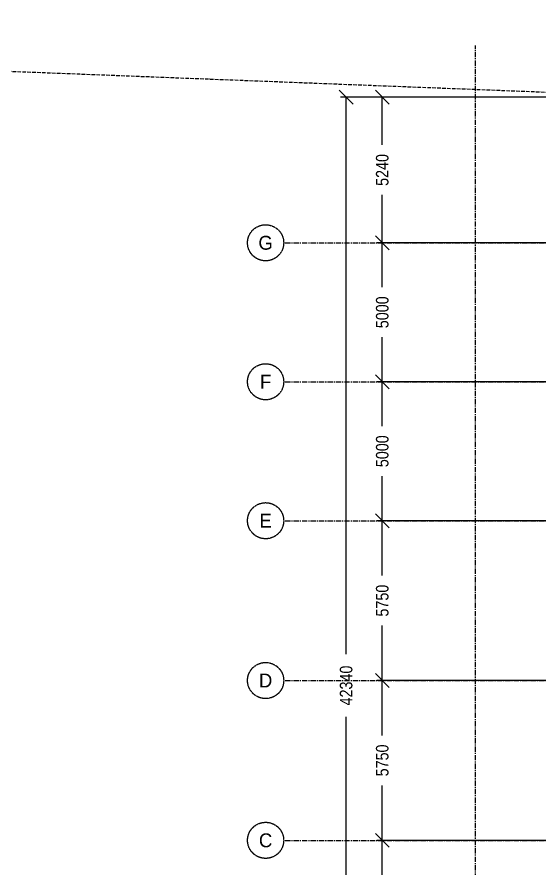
# Model space of a CAD drawing. Header units: millimetres. Extents: x -74219 to 26724, y -11313 to 45223.
# Drawn here: x -23748 to -4925, y 14570 to 45223 of the extents above; entities that cross this region are included whole.
import ezdxf
from ezdxf.enums import TextEntityAlignment as Align

# ---------------------------------------------------------------- set-up
doc = ezdxf.new("R2010")
doc.units = ezdxf.units.MM
doc.linetypes.add('CENTER', pattern=[5.08, 3.175, -0.635, 0.635, -0.635])
doc.linetypes.add('DASHDOT', pattern=[3.556, 2.54, -0.508, 0, -0.508])
for name, color, linetype in [('SMK-DIMS', 7, 'CONTINUOUS'), ('SMK-GRID', 8, 'CENTER'), ('SMK-LOT', 1, 'DASHDOT')]:
    doc.layers.add(name, color=color, linetype=linetype)
doc.styles.add('OpenSansCondensed-Light', font='OpenSansCondensed-Light.ttf')
doc.dimstyles.new('SMK200', dxfattribs={"dimtxt": 450, "dimasz": 300, "dimexe": 200, "dimexo": 200, "dimgap": 100, "dimtad": 1, "dimdec": 0, "dimtsz": 250, "dimcen": 2.5, "dimazin": 3, "dimtfac": 1, "dimtmove": 0, "dimatfit": 3})

# ---------------------------------------------------------------- blocks, each defined once
blk = doc.blocks.new('_OBLIQUE')
at = {"color": 0, "linetype": 'BYBLOCK'}
blk.add_line((-0.5, -0.5), (0.5, 0.5), dxfattribs=at)
blk = doc.blocks.new('*D3')
for p, q in [((-200, 15600), (-10800, 15600)), ((-10600, 13625), (-10600, 15600)), ((-10600, 9850), (-10600, 11825)), ((-200, 9850), (-10800, 9850))]:
    blk.add_line(p, q)
at = {"layer": 'Defpoints'}
for p in [(0, 15600), (-10600, 9850), (0, 9850)]:
    blk.add_point(p, dxfattribs=at)
at = {"layer": 'SMK-DIMS', "xscale": 500, "yscale": 500, "rotation": 90}
for p in [(-10600, 15600), (-10600, 9850)]:
    blk.add_blockref('_OBLIQUE', p, dxfattribs=at)
at = {"layer": 'SMK-DIMS', "insert": (-10600, 12725), "char_height": 450, "attachment_point": 5, "rotation": 90, "style": 'OpenSansCondensed-Light'}
blk.add_mtext('5750', dxfattribs=at)
blk = doc.blocks.new('*D4')
for p, q in [((-200, 21350), (-10800, 21350)), ((-10600, 19375), (-10600, 21350)), ((-10600, 15600), (-10600, 17575)), ((-200, 15600), (-10800, 15600))]:
    blk.add_line(p, q)
at = {"layer": 'Defpoints'}
for p in [(0, 21350), (-10600, 15600), (0, 15600)]:
    blk.add_point(p, dxfattribs=at)
at = {"layer": 'SMK-DIMS', "xscale": 500, "yscale": 500, "rotation": 90}
for p in [(-10600, 21350), (-10600, 15600)]:
    blk.add_blockref('_OBLIQUE', p, dxfattribs=at)
at = {"layer": 'SMK-DIMS', "insert": (-10600, 18475), "char_height": 450, "attachment_point": 5, "rotation": 90, "style": 'OpenSansCondensed-Light'}
blk.add_mtext('5750', dxfattribs=at)
blk = doc.blocks.new('*D5')
for p, q in [((-200, 27100), (-10800, 27100)), ((-10600, 25125), (-10600, 27100)), ((-10600, 21350), (-10600, 23325)), ((-200, 21350), (-10800, 21350))]:
    blk.add_line(p, q)
at = {"layer": 'Defpoints'}
for p in [(0, 27100), (-10600, 21350), (0, 21350)]:
    blk.add_point(p, dxfattribs=at)
at = {"layer": 'SMK-DIMS', "xscale": 500, "yscale": 500, "rotation": 90}
for p in [(-10600, 27100), (-10600, 21350)]:
    blk.add_blockref('_OBLIQUE', p, dxfattribs=at)
at = {"layer": 'SMK-DIMS', "insert": (-10600, 24225), "char_height": 450, "attachment_point": 5, "rotation": 90, "style": 'OpenSansCondensed-Light'}
blk.add_mtext('5750', dxfattribs=at)
blk = doc.blocks.new('*D6')
for p, q in [((-200, 32100), (-10800, 32100)), ((-10600, 30500), (-10600, 32100)), ((-10600, 27100), (-10600, 28700)), ((-200, 27100), (-10800, 27100))]:
    blk.add_line(p, q)
at = {"layer": 'Defpoints'}
for p in [(0, 32100), (-10600, 27100), (0, 27100)]:
    blk.add_point(p, dxfattribs=at)
at = {"layer": 'SMK-DIMS', "xscale": 500, "yscale": 500, "rotation": 90}
for p in [(-10600, 32100), (-10600, 27100)]:
    blk.add_blockref('_OBLIQUE', p, dxfattribs=at)
at = {"layer": 'SMK-DIMS', "insert": (-10600, 29600), "char_height": 450, "attachment_point": 5, "rotation": 90, "style": 'OpenSansCondensed-Light'}
blk.add_mtext('5000', dxfattribs=at)
blk = doc.blocks.new('*D7')
for p, q in [((-200, 37100), (-10800, 37100)), ((-10600, 35500), (-10600, 37100)), ((-10600, 32100), (-10600, 33700)), ((-200, 32100), (-10800, 32100))]:
    blk.add_line(p, q)
at = {"layer": 'Defpoints'}
for p in [(0, 37100), (-10600, 32100), (0, 32100)]:
    blk.add_point(p, dxfattribs=at)
at = {"layer": 'SMK-DIMS', "xscale": 500, "yscale": 500, "rotation": 90}
for p in [(-10600, 37100), (-10600, 32100)]:
    blk.add_blockref('_OBLIQUE', p, dxfattribs=at)
at = {"layer": 'SMK-DIMS', "insert": (-10600, 34600), "char_height": 450, "attachment_point": 5, "rotation": 90, "style": 'OpenSansCondensed-Light'}
blk.add_mtext('5000', dxfattribs=at)
blk = doc.blocks.new('*D8')
for p, q in [((-200, 42340.2), (-10800, 42340.2)), ((-10600, 40620.1), (-10600, 42340.2)), ((-10600, 37100), (-10600, 38820.1)), ((-200, 37100), (-10800, 37100))]:
    blk.add_line(p, q)
at = {"layer": 'Defpoints'}
for p in [(0, 42340.2), (-10600, 37100), (0, 37100)]:
    blk.add_point(p, dxfattribs=at)
at = {"layer": 'SMK-DIMS', "xscale": 500, "yscale": 500, "rotation": 90}
for p in [(-10600, 42340.2), (-10600, 37100)]:
    blk.add_blockref('_OBLIQUE', p, dxfattribs=at)
at = {"layer": 'SMK-DIMS', "insert": (-10600, 39720.1), "char_height": 450, "attachment_point": 5, "rotation": 90, "style": 'OpenSansCondensed-Light'}
blk.add_mtext('5240', dxfattribs=at)
blk = doc.blocks.new('*D9')
for p, q in [((-200, 42340.2), (-12100, 42340.2)), ((-11900, 22295.1), (-11900, 42340.2)), ((-11900, 0), (-11900, 20045.1)), ((-200, 0), (-12100, 0))]:
    blk.add_line(p, q)
at = {"layer": 'Defpoints'}
for p in [(0, 42340.2), (-11900, 0), (0, 0)]:
    blk.add_point(p, dxfattribs=at)
at = {"layer": 'SMK-DIMS', "xscale": 500, "yscale": 500, "rotation": 90}
for p in [(-11900, 42340.2), (-11900, 0)]:
    blk.add_blockref('_OBLIQUE', p, dxfattribs=at)
at = {"layer": 'SMK-DIMS', "insert": (-11900, 21170.1), "char_height": 450, "attachment_point": 5, "rotation": 90, "style": 'OpenSansCondensed-Light'}
blk.add_mtext('42340', dxfattribs=at)

msp = doc.modelspace()

# ---------------------------------------------------------------- linework, layer by layer
at = {"layer": 'SMK-GRID', "ltscale": 60}
for p, q in [((-7250, -5600), (-7250, 44200)), ((-14100, 37100), (15500, 37100)), ((-14100, 32100), (15500, 32100)), ((-14100, 27100), (15500, 27100)), ((-14100, 21350), (15500, 21350)), ((-14100, 15600), (15500, 15600))]:
    msp.add_line(p, q, dxfattribs=at)
at = {"layer": 'SMK-GRID'}
for centre in [(-14800, 37100), (-14800, 32100), (-14800, 27100), (-14800, 21350), (-14800, 15600)]:
    msp.add_circle(centre, 650, dxfattribs=at)
at = {"layer": 'SMK-LOT', "ltscale": 50}
msp.add_lwpolyline([(-74219, 45222.9), (9656.2, 41965.1), (14057.3, -2684.6), (118.1, -6151.6), (-2408.5, -1837), (-5432.8, -1692.1), (-9138.8, -3360.4)], dxfattribs=at)

# ---------------------------------------------------------------- texts
at = {"layer": 'SMK-GRID'}
for s, p in [('G', (-14800, 37100)), ('F', (-14800, 32100)), ('E', (-14800, 27100)), ('D', (-14800, 21350)), ('C', (-14800, 15600))]:
    msp.add_text(s, height=500, dxfattribs=at).set_placement(p, align=Align.MIDDLE_CENTER)

# ---------------------------------------------------------------- dimensions: what is measured, and where the dimension line sits
at = {"layer": 'SMK-DIMS'}
for base, p1, p2, picture, middle in [((-11900, 0), (0, 0), (0, 42340.2), '*D9', (-11900, 21170.1)), ((-10600, 37100), (0, 37100), (0, 42340.2), '*D8', (-10600, 39720.1)), ((-10600, 32100), (0, 32100), (0, 37100), '*D7', (-10600, 34600)), ((-10600, 27100), (0, 27100), (0, 32100), '*D6', (-10600, 29600)), ((-10600, 21350), (0, 21350), (0, 27100), '*D5', (-10600, 24225)), ((-10600, 15600), (0, 15600), (0, 21350), '*D4', (-10600, 18475)), ((-10600, 9850), (0, 9850), (0, 15600), '*D3', (-10600, 12725))]:
    dim = msp.add_linear_dim(base=base, p1=p1, p2=p2, angle=90, dimstyle='SMK200', dxfattribs=at)
    dim.commit()
    dim.dimension.update_dxf_attribs({"geometry": picture, "text_midpoint": middle})

doc.saveas('drawing.dxf')
